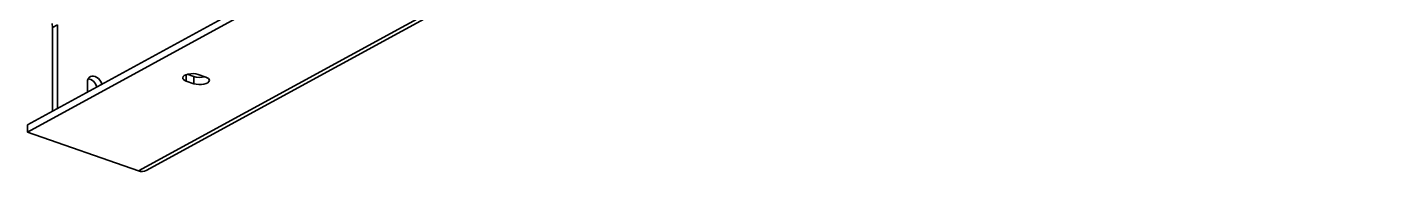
# Model space of a CAD drawing. Header units: millimetres. Extents: x 0 to 594, y 0 to 420.
# Drawn here: x 200.19 to 242.95, y 265.99 to 270.48 of the extents above; entities that cross this region are included whole.
import ezdxf

# ---------------------------------------------------------------- set-up
doc = ezdxf.new("R2010")
doc.units = ezdxf.units.MM

msp = doc.modelspace()

# ---------------------------------------------------------------- linework, layer by layer
at = {"color": 1, "lineweight": 35}
for p, q in [((200.19, 267.447), (239.234, 288.713)), ((239.234, 288.488), (200.19, 267.222)), ((203.665, 266.01), (242.708, 287.277)), ((242.948, 287.288), (203.904, 266.021)), ((200.974, 270.484), (200.96, 270.609)), ((201.131, 270.569), (200.974, 270.484)), ((200.974, 267.874), (200.974, 270.484)), ((201.131, 267.959), (201.131, 270.569)), ((202.158, 268.952), (202.12, 268.922)), ((202.204, 268.968), (202.158, 268.952)), ((202.256, 268.969), (202.204, 268.968)), ((202.309, 268.956), (202.256, 268.969)), ((202.363, 268.928), (202.309, 268.956)), ((205.056, 268.949), (205.044, 268.913)), ((205.09, 268.982), (205.056, 268.949)), ((205.144, 269.01), (205.09, 268.982)), ((205.214, 269.03), (205.144, 269.01)), ((205.156, 268.811), (205.156, 269.015)), ((205.391, 268.954), (205.188, 269.024)), ((205.294, 269.042), (205.214, 269.03)), ((205.378, 269.043), (205.294, 269.042)), ((205.459, 269.033), (205.378, 269.043)), ((205.47, 268.934), (205.391, 268.954)), ((205.391, 268.729), (205.391, 268.954)), ((205.531, 269.015), (205.459, 269.033)), ((205.766, 268.933), (205.531, 269.015)), ((202.074, 268.829), (202.068, 268.77)), ((202.068, 268.77), (202.068, 268.469)), ((202.092, 268.881), (202.074, 268.829)), ((202.12, 268.922), (202.092, 268.881)), ((202.094, 268.885), (202.176, 268.861)), ((202.176, 268.861), (202.254, 268.805)), ((202.254, 268.805), (202.319, 268.725)), ((202.319, 268.725), (202.363, 268.63)), ((202.413, 268.888), (202.363, 268.928)), ((202.457, 268.837), (202.413, 268.888)), ((202.493, 268.778), (202.457, 268.837)), ((202.519, 268.715), (202.493, 268.778)), ((205.044, 268.913), (205.051, 268.884)), ((205.051, 268.884), (205.074, 268.856)), ((205.074, 268.856), (205.109, 268.831)), ((205.109, 268.831), (205.156, 268.811)), ((205.156, 268.811), (205.391, 268.729)), ((205.391, 268.729), (205.463, 268.71)), ((205.463, 268.71), (205.544, 268.701)), ((205.559, 268.926), (205.47, 268.934)), ((205.544, 268.701), (205.628, 268.702)), ((205.649, 268.929), (205.559, 268.926)), ((205.628, 268.702), (205.708, 268.713)), ((205.734, 268.944), (205.649, 268.929)), ((205.708, 268.713), (205.778, 268.733)), ((205.813, 268.912), (205.766, 268.933)), ((205.778, 268.733), (205.832, 268.761)), ((205.849, 268.888), (205.813, 268.912)), ((205.832, 268.761), (205.866, 268.795)), ((205.871, 268.86), (205.849, 268.888)), ((205.866, 268.795), (205.878, 268.831)), ((205.878, 268.831), (205.871, 268.86)), ((200.19, 267.222), (200.19, 267.447)), ((200.19, 267.222), (203.665, 266.01)), ((203.665, 266.01), (203.729, 265.994)), ((203.729, 265.994), (203.791, 265.99)), ((203.791, 265.99), (203.85, 265.999)), ((203.85, 265.999), (203.904, 266.021))]:
    msp.add_line(p, q, dxfattribs=at)

doc.saveas('drawing.dxf')
